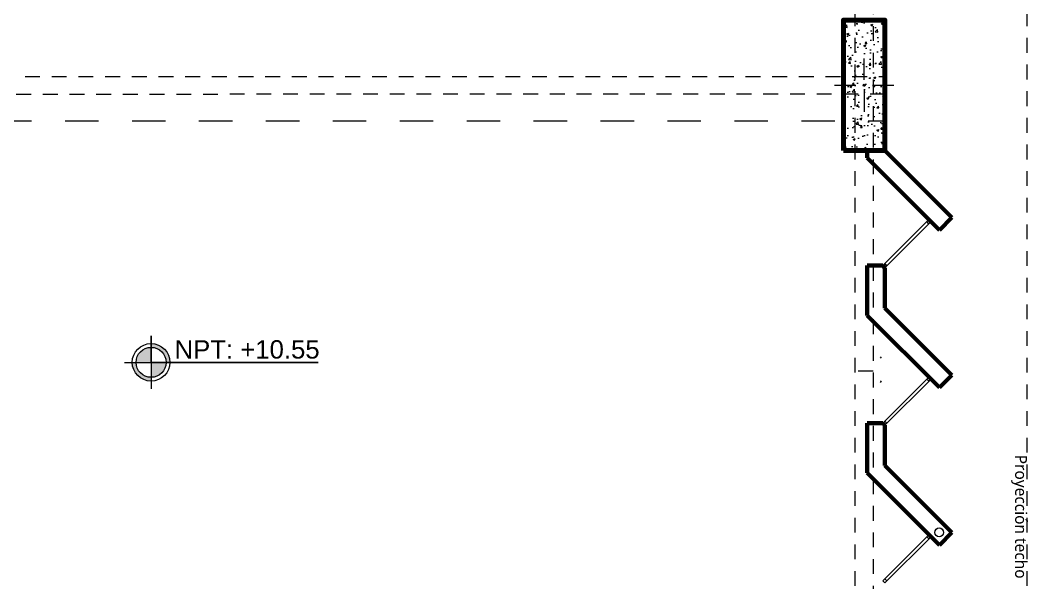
# Model space of a CAD drawing. Header units: metres. Extents: x 27 to 147, y -173 to 8.
# Drawn here: x 120.25 to 128.75, y -39.55 to -34.8 of the extents above; entities that cross this region are included whole.
import ezdxf

# ---------------------------------------------------------------- set-up
doc = ezdxf.new("R2010")
doc.units = ezdxf.units.M
for name, pattern in [('Dashed', [0.564444446563721, 0.28222222328186, -0.282222223281861]), ('DASHED2', [0.375, 0.25, -0.125]), ('HIDDEN2', [0.1875, 0.125, -0.0625]), ('RAYITAS2', [0.1875, 0.125, -0.0625])]:
    doc.linetypes.add(name, pattern=pattern)
for name, color, linetype, lineweight in [('COLUMNAS 50', 32, 'Continuous', 70), ('Cotas varias El', 253, 'Continuous', 13), ('GRAFO 0 BLANCO', 7, 'Continuous', 0), ('GRAFO01', 7, 'Continuous', 0), ('Letras El', 9, 'Continuous', 5), ('Muros el', 144, 'Continuous', 60), ('proyecciones', 1, 'DASHED2', 5), ('TEXTO 100', 7, 'Continuous', 20), ('tuberia de montantes', 10, 'Continuous', 0), ('Vanos', 140, 'Continuous', 5)]:
    doc.layers.add(name, color=color, linetype=linetype, lineweight=lineweight)
doc.layers.add('Mobiliario', color=7, linetype='Continuous', lineweight=0, true_color=0x7f7f7f)
doc.styles.add('Generales', font='trebuc.ttf', dxfattribs={"height": 0.1})
doc.styles.add('JOS', font='arial.ttf', dxfattribs={"height": 1})

msp = doc.modelspace()

# ---------------------------------------------------------------- hatches: boundary and pattern name
at = {"layer": 'GRAFO 0 BLANCO'}
h = msp.add_hatch(dxfattribs=at)
h.set_pattern_fill('AR-CONC', color=256, scale=0.024, angle=-7.917578425172333e-07)
h.set_pattern_definition([(49.99999920824217, (162.2136335984554, 200.3059091515892), (0.1721424436160629, -0.01506051477462158), [0.018, -0.198]), (354.9999992082422, (162.2136335984554, 200.3059091515892), (-0.03330031757246915, 0.1805261125481726), [0.0144, -0.1584]), (100.4514436682422, (162.2279788018781, 200.3046541088309), (0.1388421255010397, 0.1654655959138421), [0.01529764607999999, -0.1682741068799999]), (46.18419920824216, (162.2136335991187, 200.3539091515892), (0.2561379188122314, -0.03972463092985221), [0.02699999999999999, -0.2969999999999999]), (96.63563469824217, (162.234978417873, 200.3505987576142), (0.2243188701924864, 0.2337884610860787), [0.02294648208, -0.2524113023999999]), (351.1841631982422, (162.2136335991187, 200.3539091515892), (0.2243188700438171, 0.2337884609649843), [0.02159999999999999, -0.2376000002399999]), (20.99999920824218, (162.2376335989529, 200.3419091512575), (0.1432576911731422, -0.096628535739328), [0.018, -0.198]), (325.9999992082422, (162.2376335989529, 200.3419091512575), (0.05839568206614516, 0.1740360100042876), [0.0144, -0.1584]), (71.45144394824212, (162.2495717398016, 200.3338567733325), (0.20165337148487, 0.0774074738869211), [0.0152976456, -0.1682741068799999]), (37.49999920824217, (162.2136335984554, 200.3059091515892), (0.002918366380194716, 0.07989452487918648), [0, -0.15648, 0, -0.1608, 0, -0.159]), (7.49999920824215, (162.2136335984554, 200.3059091515892), (0.06313669029418505, 0.09465880997929435), [0, -0.09167999999999998, 0, -0.15288, 0, -0.06059999999999999]), (327.4999992082422, (162.1601135984554, 200.3059091523288), (0.1281173846065747, -0.005413170986677244), [0, -0.05999999999999999, 0, -0.1871999999999999, 0, -0.2484]), (317.4999992082422, (162.1361135984554, 200.3059091526604), (0.1399646809741716, 0.02402519382561496), [0, -0.078, 0, -0.12432, 0, -0.1764])])
h.paths.add_polyline_path([(127.1896287604307, -35.90378399800096), (127.5396287603913, -35.90378364894491), (127.5396288616106, -34.80378364896706), (127.1896288616501, -34.80378399802311)])
h.paths.add_polyline_path([(127.3559291499203, -35.35378298622493, -1), (127.3733568267098, -35.35378298622493, -1)], flags=16)
at = {"layer": 'TEXTO 100', "ltscale": 1.3}
h = msp.add_hatch(color=256, dxfattribs=at)
edge = h.paths.add_edge_path()
edge.add_line((121.4779946715179, -37.69231253032103), (121.3515443337076, -37.69231252832503))
edge.add_line((121.3515443337076, -37.69231252832503), (121.3515443337076, -37.8187628658856))
edge.add_arc((121.3515443348308, -37.69231252832503), 0.1264503375606894, 269.9999994913017, 359.9999990956475)
edge = h.paths.add_edge_path()
edge.add_arc((121.3515443345811, -37.69231253032103), 0.1264503395565726, 90.00000039565423, 180)
edge.add_line((121.2250939958979, -37.69231253032103), (121.3515443337082, -37.69231252832503))
edge.add_line((121.3515443337076, -37.69231252832503), (121.3515443337076, -37.56586219076446))
edge = h.paths.add_edge_path()
edge.add_line((121.3515443337076, -37.53359660278002), (121.3515443337076, -37.56586219076446))
edge.add_arc((121.3515443328348, -37.69231253032103), 0.1264503395565726, 0, 89.99999960434582, ccw=False)
edge.add_line((121.4779946715179, -37.69231253032103), (121.5102602614983, -37.69231252832503))
edge.add_arc((121.3515443348308, -37.69231252832503), 0.1587159266678152, -1.272221872585407e-14, 90.00000040528428)
msp.add_hatch(color=256, dxfattribs=at).paths.add_polyline_path([(121.2250939958472, -37.69231252832503), (121.1928284058742, -37.69231252832503, 0.4163528812831421), (121.3527027216477, -37.85102422885586), (121.3527027216477, -37.81875756018624, -0.4168992925091289)])

# ---------------------------------------------------------------- linework, layer by layer
at = {"layer": 'COLUMNAS 50', "color": 1, "linetype": 'Continuous', "lineweight": 9}
for p, q in [((127.364642988315, -35.30878296116276), (127.364642988315, -35.12878296116281)), ((127.1146429898072, -35.35378298622493), (127.2946429898072, -35.35378298622493)), ((127.364642988315, -35.39878301128709), (127.364642988315, -35.5787830112871)), ((127.4346429381844, -35.35378298622493), (127.6146429381845, -35.35378298622493))]:
    msp.add_line(p, q, dxfattribs=at)
at = {"layer": 'COLUMNAS 50', "linetype": 'Continuous'}
msp.add_lwpolyline([(127.1896287604307, -35.90378399800096), (127.1896288616501, -34.80378399802311), (127.5396288616106, -34.80378364896706), (127.5396287603913, -35.90378364894491)], close=True, dxfattribs=at)
at = {"layer": 'COLUMNAS 50', "color": 1, "linetype": 'Continuous', "lineweight": 9}
msp.add_circle((127.364642988315, -35.35378298622493), 0.008713838394744301, dxfattribs=at)
msp.add_point((127.364642988315, -35.35378298622493), dxfattribs=at)
at = {"layer": 'Cotas varias El', "linetype": 'Dashed'}
for p, q in [((117.2396874971315, -35.65378406956525), (127.5396429456327, -35.65378406956528)), ((117.2396874971316, -35.65378431660589), (127.5396429456327, -35.65378431660592))]:
    msp.add_line(p, q, dxfattribs=at)
at = {"layer": 'GRAFO01', "color": 251, "linetype": 'DASHED2', "lineweight": 9, "ltscale": 0.2}
msp.add_lwpolyline([(127.5396287603902, -35.90378399556714), (127.5396288616094, -34.80378399558906), (127.1896288616513, -34.8037836514011), (127.1896287604318, -35.90378365137873)], close=True, dxfattribs=at)
at = {"layer": 'Mobiliario', "lineweight": 15}
for p, q in [((127.5009168166235, -37.64644087160902), (127.5086015533751, -37.65759377273055)), ((127.5033891084607, -37.86111465051955), (127.5108149561934, -37.84978772826203))]:
    msp.add_line(p, q, dxfattribs=at)
at = {"layer": 'Muros el', "ltscale": 0.05}
for p, q in [((127.5219463279545, -36.87605583603239), (127.3896242007294, -36.87605583578888)), ((127.5396240692101, -36.8937335774183), (127.5219463279544, -36.87605583603245)), ((127.3896241249629, -38.62596701770748), (127.3896241887872, -38.20608225807761)), ((127.5219463226881, -38.20608225807761), (127.3896241887871, -38.20608225807761)), ((127.5396241953156, -38.22376013083523), (127.5219463226881, -38.20608225807761))]:
    msp.add_line(p, q, dxfattribs=at)
for points in [[(127.3896047933792, -35.90378384803425), (127.3896052113217, -35.96589725625701)], [(127.5396240728543, -35.90378408375712), (128.1053094957211, -36.46946951078873)], [(127.9992434781527, -36.57553552757624), (127.3896052113217, -35.96589725625701)], [(128.1053094957211, -36.46946951078873), (127.9992434781527, -36.57553552757624)], [(127.3896241999566, -37.29594267220348), (127.3896242007294, -36.87605583578888)], [(127.5396233963295, -37.23380983454389), (127.5396242005826, -36.89373344604583)], [(127.9992436042582, -37.90556208099322), (127.3896241987311, -37.29594267097794)], [(127.5396241989597, -37.2338106371741), (128.1053096218266, -37.79949606420571)], [(128.1053096218266, -37.79949606420571), (127.9992436042582, -37.90556208099322)], [(127.5396241953156, -38.22376013083526), (127.5396233963295, -38.56383425504167)], [(127.5396241251915, -38.56383498390367), (128.1053095480584, -39.12952041093531)], [(127.99924353049, -39.23558642772279), (127.3896241249629, -38.62596701770748)], [(128.1053095480584, -39.12952041093531), (127.99924353049, -39.23558642772282)]]:
    msp.add_lwpolyline(points, dxfattribs=at)
at = {"layer": 'proyecciones', "color": 61, "linetype": 'HIDDEN2', "true_color": 0xedee99}
msp.add_lwpolyline([(127.4396431045946, -11.45378210214479), (127.4396877298451, -40.25378333235876), (127.2896874971294, -40.25378333235876), (127.2896428718789, -11.45378210214479)], close=True, dxfattribs=at)
at = {"layer": 'proyecciones', "linetype": 'HIDDEN2'}
msp.add_lwpolyline([(127.5396428785852, -40.25378203787277), (128.7396429442279, -40.25378203787277), (128.7396429442279, -11.45378048825889), (127.5396429442279, -11.45378033706929)], dxfattribs=at)
at = {"layer": 'proyecciones', "color": 61, "linetype": 'RAYITAS2', "true_color": 0xedee99}
msp.add_lwpolyline([(127.5396288109999, -35.27878319318565), (127.5396288109999, -35.42878277926407), (117.1396874971317, -35.4312511879708), (117.1396874971317, -35.28125160189238)], close=True, dxfattribs=at)
msp.add_lwpolyline([(127.4396877298451, -37.76625157556857), (127.2896874971294, -37.76625162673857)], dxfattribs=at)
at = {"layer": 'TEXTO 100', "ltscale": 1.3}
msp.add_lwpolyline([(121.1286110653891, -37.69231252832503), (122.7594789254742, -37.69231252832503), (121.3527027216477, -37.69231252832503), (121.3527027216477, -37.4682208748107), (121.3527027216477, -37.9164041858314)], dxfattribs=at)
for radius in [0.1587159278333798, 0.1264503378603642]:
    msp.add_circle((121.3515443337076, -37.69231252832503), radius, dxfattribs=at)
at = {"layer": 'tuberia de montantes'}
msp.add_circle((127.9974757647243, -39.12781203570331), 0.0375, dxfattribs=at)
at = {"layer": 'Vanos', "linetype": 'Continuous'}
for p, q in [((127.5396244037449, -36.89373350562711), (127.9285331348291, -36.50482477740617)), ((127.539624403875, -36.85837816656779), (127.8931777957698, -36.504824777276)), ((127.8931777957698, -36.504824777276), (127.9108554653645, -36.4871471078114)), ((127.9108554652344, -36.52250244687072), (127.8931777957698, -36.504824777276)), ((127.9285331348291, -36.50482477740617), (127.9108554653645, -36.48714710781145)), ((127.9285331348291, -36.50482477740617), (127.9108554652344, -36.52250244687072)), ((127.5219463279545, -36.87605583603239), (127.5396239975492, -36.85837816656779)), ((127.5396239975492, -36.85837816656779), (127.5573016670137, -36.87605583616256)), ((127.5396243984786, -38.22375992767228), (127.9285331295628, -37.83485119945134)), ((127.5396243986087, -38.18840458861295), (127.8931777905035, -37.83485119932116)), ((127.8931777905035, -37.83485119932116), (127.9108554600982, -37.81717352985656)), ((127.9108554599681, -37.85252886891588), (127.8931777905035, -37.83485119932116)), ((127.9285331295628, -37.83485119945134), (127.9108554600982, -37.81717352985662)), ((127.9285331295628, -37.83485119945134), (127.9108554599681, -37.85252886891588)), ((127.5219463226882, -38.20608225807756), (127.5396239922829, -38.18840458861295)), ((127.5396239922829, -38.18840458861295), (127.5573016617475, -38.20608225820773)), ((127.5396428687513, -39.55378258239175), (127.9285515998355, -39.16487385417081)), ((127.5396428688814, -39.51842724333243), (127.8931962607761, -39.16487385404064)), ((127.8931962607761, -39.16487385404064), (127.9108739303709, -39.14719618457603)), ((127.9108739302407, -39.18255152363535), (127.8931962607761, -39.16487385404064)), ((127.9285515998355, -39.16487385417081), (127.9108739303709, -39.14719618457609)), ((127.9285515998355, -39.16487385417081), (127.9108739302407, -39.18255152363535)), ((127.5219330691304, -39.53610250281939), (127.5396107387251, -39.51842483335479)), ((127.5219651992867, -39.53610491279697), (127.5396428687513, -39.55378258239175)), ((127.5396107387251, -39.51842483335479), (127.5572884081897, -39.53610250294956))]:
    msp.add_line(p, q, dxfattribs=at)

# ---------------------------------------------------------------- texts
at = {"layer": 'GRAFO01', "style": 'JOS'}
msp.add_text('NPT: +10.55', height=0.1552649359622742, rotation=8.129192432571328e-09, dxfattribs=at).set_placement((121.5494481297006, -37.66053497190188))
at = {"layer": 'Letras El', "insert": (128.7379115045476, -38.47234487315761), "char_height": 0.115, "attachment_point": 1, "rotation": 270, "style": 'Generales'}
msp.add_mtext('{\\H0.86957x;Proyección techo} ', dxfattribs=at)

doc.saveas('drawing.dxf')
